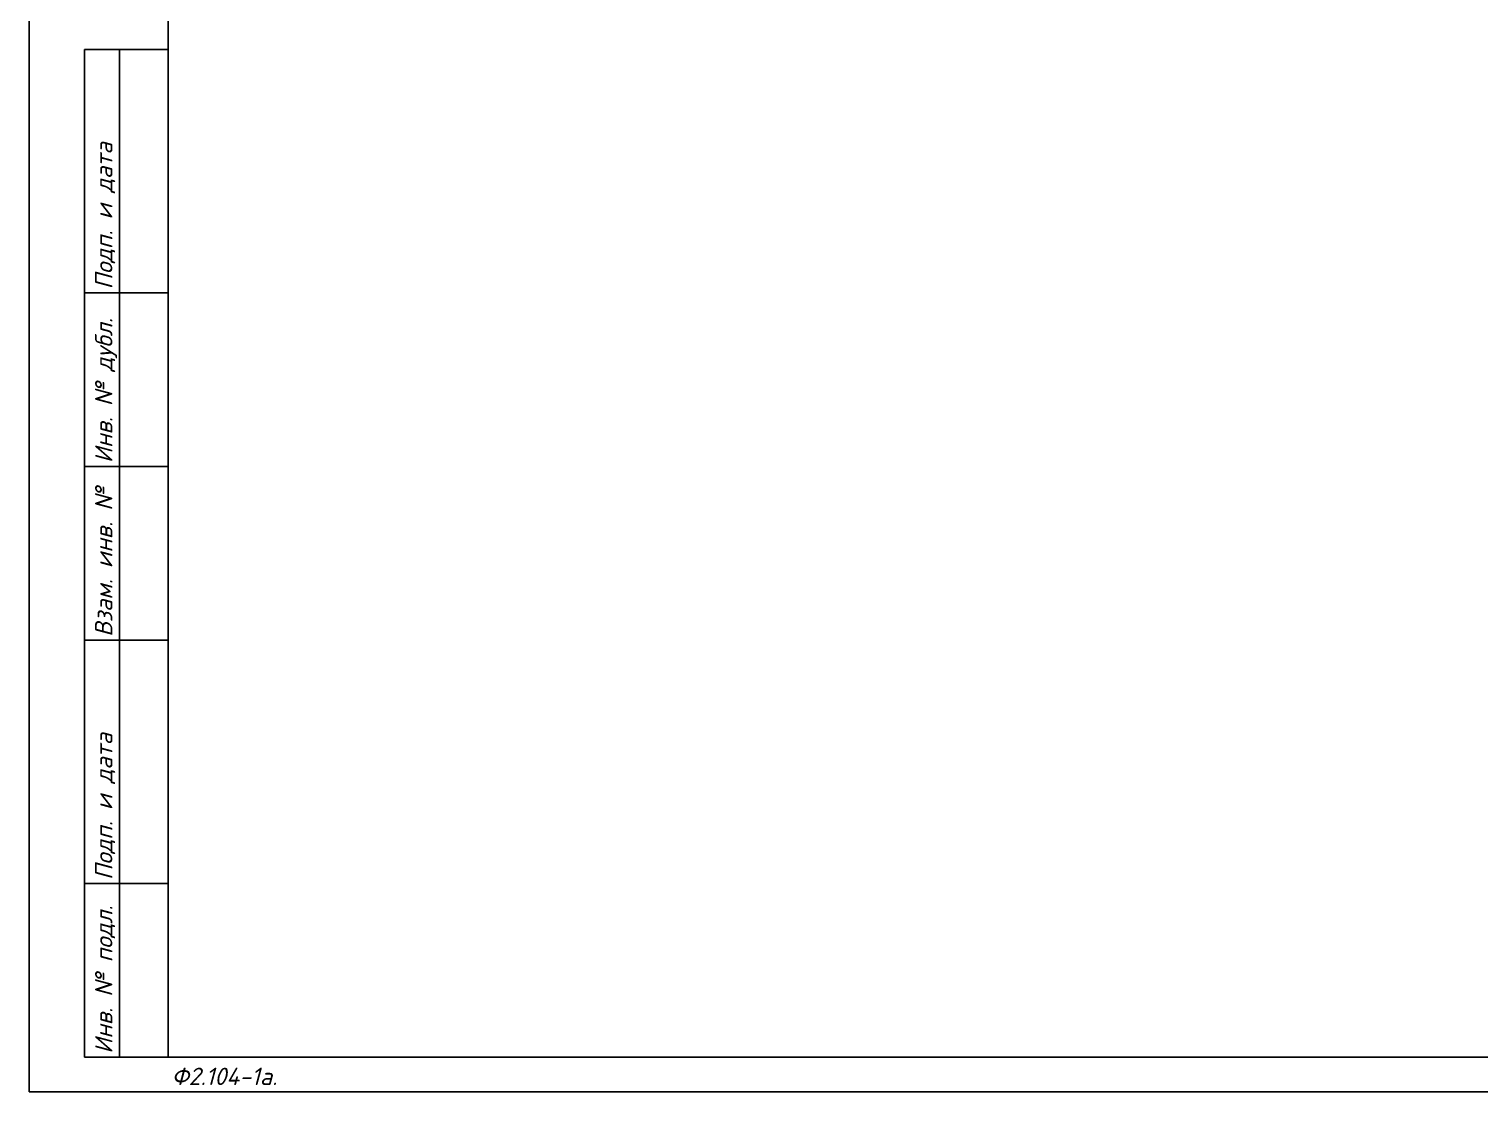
# Model space of a CAD drawing. Header units: millimetres. Extents: x 0 to 53000, y -591 to 24400.
# Drawn here: x 4371 to 4579.8, y 286.9 to 439.9 of the extents above; entities that cross this region are included whole.
import ezdxf
from ezdxf.enums import TextEntityAlignment as Align

# ---------------------------------------------------------------- set-up
doc = ezdxf.new("R2010")
doc.units = ezdxf.units.MM
doc.layers.add('Привязки', color=2, linetype='Continuous', lineweight=0, plot=False, transparency=0.8)
doc.layers.add('рамка', color=253, linetype='Continuous', lineweight=5, transparency=0.8)
doc.styles.add('текст', font='isocpeui.ttf')

# ---------------------------------------------------------------- blocks, each defined once
blk = doc.blocks.new('*U107')
for p, q in [((8, 115), (8, 150)), ((8, 150), (20, 150)), ((13, 115), (13, 150)), ((8, 90), (8, 115)), ((8, 115), (20, 115)), ((13, 90), (13, 115)), ((8, 65), (8, 90)), ((8, 90), (20, 90)), ((13, 65), (13, 90)), ((8, 30), (8, 65)), ((8, 65), (20, 65)), ((13, 30), (13, 65)), ((8, 5), (8, 30)), ((8, 30), (20, 30)), ((13, 5), (13, 30)), ((20, 5), (8, 5))]:
    blk.add_line(p, q)
blk.add_lwpolyline([(20, 5), (415, 5), (415, 292), (20, 292)], close=True)
at = {"layer": 'Привязки'}
blk.add_lwpolyline([(0, 0), (420, 0), (420, 297), (0, 297)], close=True, dxfattribs=at)
at = {"layer": 'рамка'}
blk.add_lwpolyline([(0, 297), (420, 297), (420, 0), (0, 0)], close=True, dxfattribs=at)
at = {"style": 'текст'}
for s, p in [('Подп. и дата', (12, 115.5)), ('Инв. № дубл.', (12, 90.5)), ('Взам. инв. №', (12, 65.5)), ('Подп. и дата', (12, 30.5)), ('Инв. № подл.', (12, 5.5))]:
    blk.add_text(s, height=2.5, rotation=90, dxfattribs=at).set_placement(p)
for s, height, p in [('Ф2.104-1.', 0.005, (20, 4.99)), ('Ф2.104-1а.', 2.5, (20.5, 1))]:
    blk.add_text(s, height=height, dxfattribs=at).set_placement(p)
for tag, p, height in [('12', (90, 292), 0.00000373), ('13', (90, 292), 0.00000373), ('27', (90, 292), 0.00000522), ('29', (105, 249), 3.5), ('28', (415, 20), 0.0000438), ('ИЗМ2', (230.5, 16), 2.5), ('ЛИСТИЗМ2', (237.5, 16), 2.5), ('№ДОКУМИЗМ2', (247.5, 16), 2.5), ('ОБОЗНАЧЕНИЕ', (300, 11), 5), ('ИЗМ1', (230.5, 11), 2.5), ('ЛИСТИЗМ1', (237.5, 11), 2.5), ('№ДОКУМИЗМ1', (247.5, 11), 2.5), ('ПОДПИЗМ1', (270.5, 11), 2.5), ('ДАТАИЗМ1', (285.5, 11), 2.5), ('ДАТАНКОНТР', (285.5, 11), 2.5), ('ДАТАУТВ', (285.5, 6), 2.5), ('РАЗРАБ', (415, 5), 0.0000135), ('ЛИСТОВ', (415, 5), 0.0000135), ('ПРОВ', (415, 5), 0.0000135), ('ТКОНТР', (415, 5), 0.0000135), ('НКОНТР', (415, 5), 0.0000135), ('УТВ', (415, 5), 0.0000135), ('10', (415, 5), 0.0000135), ('11', (415, 5), 0.0000135), ('ПОДПИЗМ2', (415, 5), 0.0000135), ('ДАТАИЗМ2', (415, 5), 0.0000135), ('ИЗМ3', (415, 5), 0.0000135), ('ЛИСТИЗМ3', (415, 5), 0.0000135), ('№ДОКУМИЗМ3', (415, 5), 0.0000135), ('ПОДПИЗМ3', (415, 5), 0.0000135), ('ДАТАИЗМ3', (415, 5), 0.0000135), ('ИЗМ4', (415, 5), 0.0000135), ('ЛИСТИЗМ4', (415, 5), 0.0000135), ('№ДОКУМИЗМ4', (415, 5), 0.0000135), ('ПОДПИЗМ4', (415, 5), 0.0000135), ('ДАТАИЗМ4', (415, 5), 0.0000135), ('ДАТАРАЗРАБ', (415, 5), 0.0000135), ('ДАТАПРОВ', (415, 5), 0.0000135), ('ДАТАТКОНТР', (415, 5), 0.0000135)]:
    blk.add_attdef(tag, p, '', height=height, dxfattribs=at)
for tag, p, height, rotation in [('ОБОЗНАЧЕНИЕ-ВЕРХ', (85, 286), 3.5, 180), ('ПРИМЕНЯЕМОСТЬ', (19, 232.5), 2.5, 90), ('СПРАВ№', (19, 172.5), 2.5, 90), ('ДАТАУЧЁТАДУБЛ', (19, 115.5), 2.5, 90), ('ИНВ№ДУБЛ', (19, 90.5), 2.5, 90), ('ВЗАМИНВ№', (19, 65.5), 2.5, 90), ('ДАТАУЧЁТА', (19, 30.5), 2.5, 90), ('ИНВ№ПОДЛ', (19, 5.5), 2.5, 90)]:
    blk.add_attdef(tag, p, '', height=height, rotation=rotation, dxfattribs=at)
blk.add_attdef('30', text='', height=5, dxfattribs=at).set_placement((355, 34), align=Align.MIDDLE)
for tag, height, p in [('ЛИСТ', 2.5, (410, 9)), ('НАИМЕНОВАНИЕ1', 0.000027, (415, 5)), ('НАИМЕНОВАНИЕ2', 0.0000189, (415, 5)), ('НАИМЕНОВАНИЕ3', 0.0000189, (415, 5)), ('НАИМЕНОВАНИЕ4', 0.0000135, (415, 5)), ('МАССА', 0.0000189, (415, 5)), ('МАСШТАБ', 0.0000189, (415, 5)), ('МАТЕРИАЛ1', 0.0000135, (415, 5)), ('МАТЕРИАЛ2', 0.0000135, (415, 5)), ('МАТЕРИАЛ3', 0.0000135, (415, 5)), ('ПРЕДПРИЯТИЕ1', 0.0000189, (415, 5)), ('ПРЕДПРИЯТИЕ2', 0.0000189, (415, 5)), ('ПРЕДПРИЯТИЕ3', 0.0000189, (415, 5))]:
    blk.add_attdef(tag, text='', height=height, dxfattribs=at).set_placement(p, align=Align.CENTER)
for tag in ['ЛИТЕРА', 'ЛИТЕРА2', 'ЛИТЕРА3']:
    blk.add_attdef(tag, text='', height=0.0000135, dxfattribs=at).set_placement((415, 5), align=Align.RIGHT)
for tag in ['ИНДЕКС', 'ИНДЕКС2', 'ИНДЕКС3']:
    blk.add_attdef(tag, text='', height=0.0000135, dxfattribs=at).set_placement((415, 5), align=Align.TOP_LEFT)

msp = doc.modelspace()

# ---------------------------------------------------------------- block references
msp.add_blockref('*U107', (4371, 286.88897))

doc.saveas('drawing.dxf')
